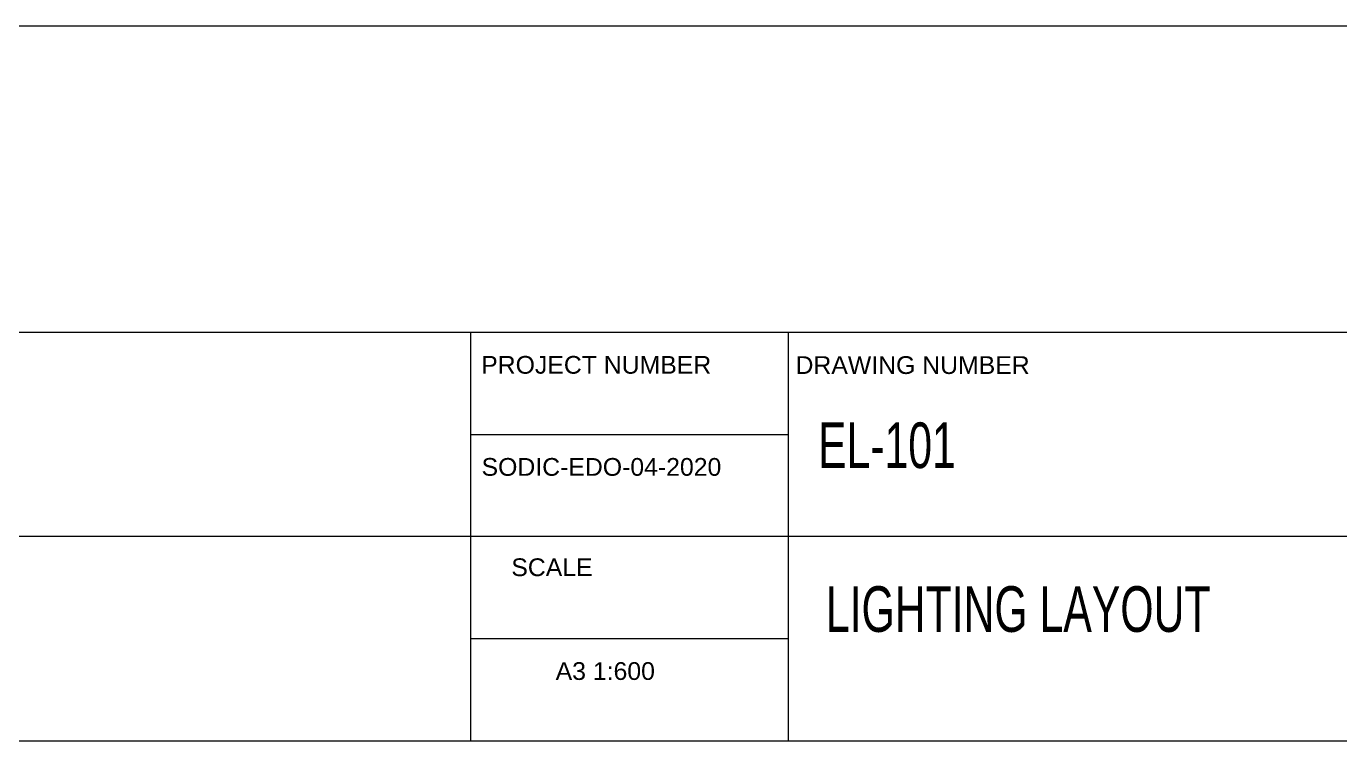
# Model space of a CAD drawing. Extents: x -12260 to 184725, y -29287 to 19916.
# Drawn here: x 38543 to 52929, y -29287 to -21462 of the extents above; entities that cross this region are included whole.
import ezdxf

# ---------------------------------------------------------------- set-up
doc = ezdxf.new("R2010")
doc.units = 0
doc.header["$LTSCALE"] = 0.25
doc.linetypes.add('DASHDOT', pattern=[25.4, 12.7, -6.35, 0, -6.35])
for name, color, linetype, lineweight in [('01-First Floor-FUR$0$Frame', 252, 'Continuous', 9), ('E-LITE-CLNG-CNDT', 6, 'DASHDOT', 35), ('T-DATA-CLNG-COND', 51, 'DASHDOT', 25)]:
    doc.layers.add(name, color=color, linetype=linetype, lineweight=lineweight)
doc.styles.add('01-First Floor-FUR$0$TTLB-A0-JeddahDP$0$swis721', font='swiss.ttf')
doc.styles.add('DC_Elc_Romans', font='elc_romans.shx', dxfattribs={"width": 0.7})

# ---------------------------------------------------------------- blocks, each defined once
blk = doc.blocks.new('01-First Floor-FUR')
at = {"layer": '01-First Floor-FUR$0$Frame'}
for p, q in [((57327, -21462, 0), (-12260, -21462, 0)), ((57327, -24815, 0), (-12260, -24815, 0)), ((43410, -24815, 0), (43410, -29287, 0)), ((46889, -24815, 0), (46889, -29287, 0)), ((43410, -25933, 0), (46889, -25933, 0)), ((57327, -27051, 0), (29493, -27051, 0)), ((43410, -28169, 0), (46889, -28169, 0)), ((-12260, -29287, 0), (57327, -29287, 0))]:
    blk.add_line(p, q, dxfattribs=at)
at = {"layer": '01-First Floor-FUR$0$Frame', "attachment_point": 8, "style": '01-First Floor-FUR$0$TTLB-A0-JeddahDP$0$swis721'}
for s, insert, char_height in [(' PROJECT NUMBER', (44748, -25270, 0), 194.41), ('SODIC-EDO-04-2020', (44843, -26388, 0), 194.41), ('SCALE', (44301, -27487, 0), 194.4), ('A3 1:600', (44885, -28624, 0), 194.4)]:
    blk.add_mtext(s, dxfattribs=dict(at, insert=insert, char_height=char_height))
at = {"layer": '01-First Floor-FUR$0$Frame', "insert": (48251, -25174, 0), "char_height": 194.41, "width": 2499.58, "attachment_point": 5, "style": '01-First Floor-FUR$0$TTLB-A0-JeddahDP$0$swis721'}
blk.add_mtext('DRAWING NUMBER', dxfattribs=at)

msp = doc.modelspace()

# ---------------------------------------------------------------- block references
at = {"layer": 'E-LITE-CLNG-CNDT'}
msp.add_blockref('01-First Floor-FUR', (0, 0), dxfattribs=at)

# ---------------------------------------------------------------- texts
at = {"layer": 'T-DATA-CLNG-COND', "style": 'DC_Elc_Romans', "width": 0.7}
for s, p in [('EL-101', (47215, -26301, 0)), ('LIGHTING LAYOUT', (47301, -28095, 0))]:
    msp.add_text(s, height=500, dxfattribs=at).set_placement(p)

doc.saveas('drawing.dxf')
